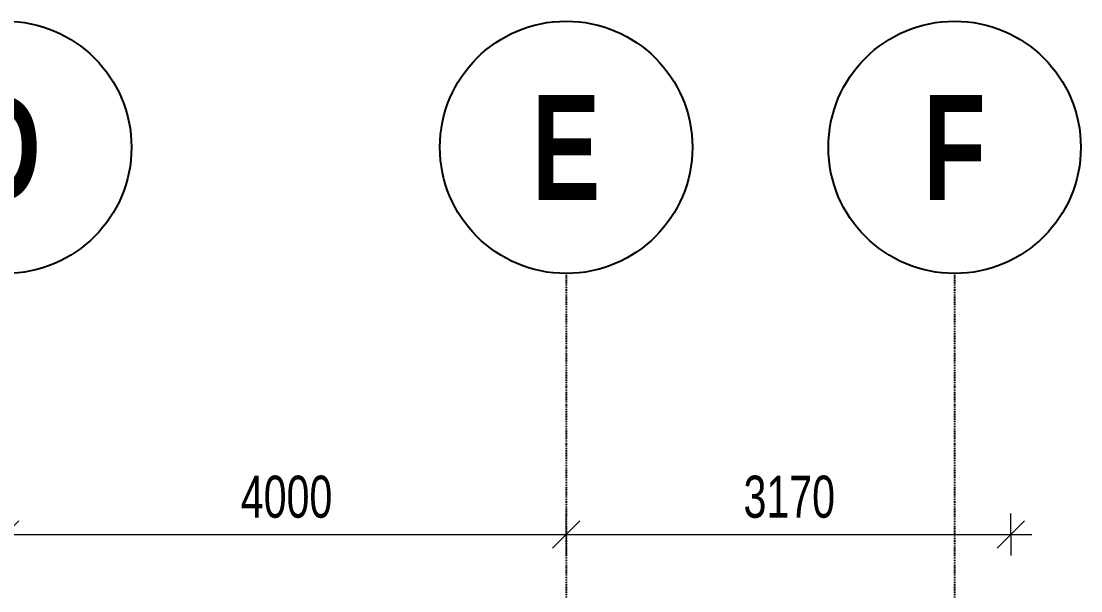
# Model space of a CAD drawing. Header units: millimetres. Extents: x 2179 to 48742, y 3478 to 161002.
# Drawn here: x 31183 to 38740, y 155804 to 159868 of the extents above; entities that cross this region are included whole.
import ezdxf

# ---------------------------------------------------------------- set-up
doc = ezdxf.new("R2010")
doc.units = ezdxf.units.MM
doc.linetypes.add('1_Čerchovaná 6_0mm', pattern=[12, 6, -3, 0, -3])
doc.layers.add('A-ANNO-DIMS', color=7, linetype='Continuous', lineweight=9)
doc.layers.add('A-ANNO-DIMS-150', color=7, linetype='Continuous', lineweight=9)
for name, color, linetype, lineweight, true_color in [('S-GRID-1', 9, '1_Čerchovaná 6_0mm', 25, 0x808080), ('S-GRID-IDEN', 9, 'Continuous', 25, 0x808080), ('S-GRID-IDEN-1', 9, 'Continuous', 9, 0x808080)]:
    doc.layers.add(name, color=color, linetype=linetype, lineweight=lineweight, true_color=true_color)
doc.styles.add('Arial_1', font='arial.ttf', dxfattribs={"width": 0.7, "height": 300})
doc.styles.add('Arial_B_1', font='arialbd.ttf', dxfattribs={"width": 0.7, "height": 750})
doc.dimstyles.new('Vnitřní_-_průhledné', dxfattribs={"dimscale": 304.8, "dimtxt": 306.07782, "dimasz": 0.639764, "dimexe": 0.492126, "dimexo": 0.0625, "dimgap": 0.098425, "dimtad": 1, "dimdec": 0, "dimrnd": 5, "dimzin": 0, "dimdsep": 46, "dimtxsty": 'Arial_1', "dimblk1": 'OBLIQUE', "dimblk2": 'OBLIQUE', "dimsah": 1, "dimcen": 0.09, "dimdle": 0.492126, "dimazin": 0, "dimtfac": 1, "dimtdec": 4, "dimtix": 1, "dimtmove": 0, "dimatfit": 3, "dimfxl": 0.492126, "dimfxlon": 1, "dimtvp": 1, "dimtolj": 1, "dimtzin": 0, "dimarcsym": 2})

# ---------------------------------------------------------------- blocks, each defined once
blk = doc.blocks.new('Osnova - 6mm-307864-1NP _ stroje')
at = {"layer": 'S-GRID-IDEN'}
blk.add_circle((0, 0), 6, dxfattribs=at)
blk = doc.blocks.new('DIMBLOCK30-1NP _ stroje')
at = {"layer": 'A-ANNO-DIMS-150'}
for p, q in [((31069.8, 156206.3), (31069.8, 156356.3)), ((35069.8, 156206.3), (35069.8, 156356.3)), ((31069.8, 156206.3), (35069.8, 156206.3)), ((31069.8, 156206.3), (31069.8, 156056.3)), ((35069.8, 156206.3), (35069.8, 156056.3))]:
    blk.add_line(p, q, dxfattribs=at)
at = {"layer": 'A-ANNO-DIMS-150', "lineweight": 18}
for p, q in [((31069.8, 156206.3), (31167.3, 156303.8)), ((35069.8, 156206.3), (35167.3, 156303.8)), ((31069.8, 156206.3), (30972.3, 156108.8)), ((35069.8, 156206.3), (34972.3, 156108.8))]:
    blk.add_line(p, q, dxfattribs=at)
at = {"layer": 'A-ANNO-DIMS-150', "color": 0, "insert": (32749.6, 156625.7), "char_height": 300, "width": 768.491, "attachment_point": 1, "line_spacing_factor": 0.941778, "style": 'Arial_1'}
blk.add_mtext('4000', dxfattribs=at)
blk = doc.blocks.new('_Oblique')
at = {"color": 0, "linetype": 'ByBlock', "lineweight": -2}
blk.add_line((-0.5, -0.5), (0.5, 0.5), dxfattribs=at)
blk = doc.blocks.new('DIMBLOCK31-1NP _ stroje')
at = {"layer": 'A-ANNO-DIMS-150'}
for p, q in [((35069.8, 156206.3), (35069.8, 156356.3)), ((38239.8, 156206.3), (38239.8, 156356.3)), ((35069.8, 156206.3), (38389.8, 156206.3)), ((35069.8, 156206.3), (35069.8, 156056.3)), ((38239.8, 156206.3), (38239.8, 156056.3))]:
    blk.add_line(p, q, dxfattribs=at)
at = {"layer": 'A-ANNO-DIMS-150', "lineweight": 18}
for p, q in [((35069.8, 156206.3), (35167.3, 156303.8)), ((38239.8, 156206.3), (38337.3, 156303.8)), ((35069.8, 156206.3), (34972.3, 156108.8)), ((38239.8, 156206.3), (38142.3, 156108.8))]:
    blk.add_line(p, q, dxfattribs=at)
at = {"layer": 'A-ANNO-DIMS-150', "color": 0, "insert": (36334.6, 156625.7), "char_height": 300, "width": 768.491, "attachment_point": 1, "line_spacing_factor": 0.941778, "style": 'Arial_1'}
blk.add_mtext('3170', dxfattribs=at)

msp = doc.modelspace()

# ---------------------------------------------------------------- linework, layer by layer
at = {"layer": 'S-GRID-1'}
for p, q in [((35069.8, 158068.3), (35069.8, 120650.8)), ((37839.8, 158068.3), (37839.8, 120650.8))]:
    msp.add_line(p, q, dxfattribs=at)

# ---------------------------------------------------------------- block references
at = {"layer": 'S-GRID-IDEN', "xscale": 149.9999999999999, "yscale": 149.9999999999999, "zscale": 149.9999999999999}
msp.add_blockref('Osnova - 6mm-307864-1NP _ stroje', (31069.8, 158968.3), dxfattribs=at)
at = {"layer": 'S-GRID-IDEN', "xscale": 149.9999999999999, "yscale": 149.9999999999999, "zscale": 149.9999999999999, "rotation": 180}
for p in [(35069.8, 158968.3), (37839.8, 158968.3)]:
    msp.add_blockref('Osnova - 6mm-307864-1NP _ stroje', p, dxfattribs=at)

# ---------------------------------------------------------------- texts
at = {"layer": 'S-GRID-IDEN-1', "char_height": 750, "attachment_point": 1, "style": 'Arial_B_1'}
for s, insert, width in [('\\fArial|b1|i0|c238|p34|;\\W.7;D', (30795, 159339.3), 648.164), ('\\fArial|b1|i0|c238|p34|;\\W.7;E', (34823.7, 159342.8), 597.658), ('\\fArial|b1|i0|c238|p34|;\\W.7;F', (37614.2, 159342.8), 547.152)]:
    msp.add_mtext(s, dxfattribs=dict(at, insert=insert, width=width))

# ---------------------------------------------------------------- dimensions: what is measured, and where the dimension line sits
at = {"layer": 'A-ANNO-DIMS'}
for base, p1, p2, override, picture, middle in [((35069.8, 156206.3), (31069.8, 156356.3), (35069.8, 156356.3), {"dimpost": '<>', "dimfxl": 4000}, 'DIMBLOCK30-1NP _ stroje', (33069.8, 156389.4)), ((38239.8, 156206.3), (35069.8, 156356.3), (38239.8, 156056.3), {"dimpost": '<>', "dimfxl": 3184.163941}, 'DIMBLOCK31-1NP _ stroje', (36654.8, 156389.6))]:
    dim = msp.add_linear_dim(base=base, p1=p1, p2=p2, angle=0, dimstyle='Vnitřní_-_průhledné', override=override, dxfattribs=at)
    dim.commit()
    dim.dimension.update_dxf_attribs({"geometry": picture, "text_midpoint": middle})

doc.saveas('drawing.dxf')
